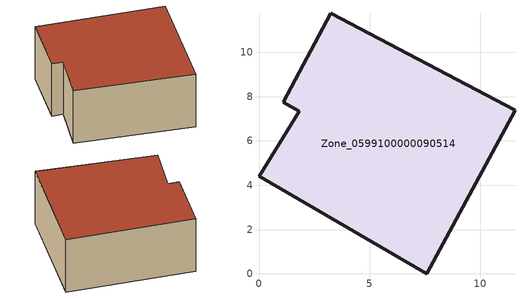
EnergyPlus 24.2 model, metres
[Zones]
Zone_0599100000090514
 floor ground (C_G): 11.56,7.4 7.58,0 0,4.4 1.82,7.35 1.1,7.75 3.25,11.77 z0.14
 wall outside (C_F): 7.58,0 11.56,7.4 3.25,11.77 1.1,7.75 1.82,7.35 0,4.4 7.58,0 z0.14:4.63
 roof outside (C_R): 0,4.4 7.58,0 11.56,7.4 3.25,11.77 1.1,7.75 1.82,7.35 z4.63
[BUILDING]
Pand.0599100000090514: North Axis=0; Terrain=City; Loads Convergence Tolerance Value=0.04; Temperature Convergence Tolerance Value=0.4; Solar Distribution=FullExterior; Maximum Number of Warmup Days=25; Minimum Number of Warmup Days=1
[Site:Location]
Rotterdam.The.Hague.AP_ZH_NLD Design_Conditions: Latitude=51.96; Longitude=4.45; Time Zone=1; Elevation=-4.5
[SITE:GROUNDTEMPERATURE:BUILDINGSURFACE]
18, 18, 18, 18, 18, 18, 18, 18, 18, 18, 18, 18
[MATERIAL] Thermal Absorptance=0.9; Solar Absorptance=0.7; Visible Absorptance=0.7
Name | Roughness | Thickness | Conductivity | Density | Specific Heat
G.D.1965 | MediumSmooth | 0.15 | 1 | 540 | 1210
F.D.1965 | Rough | 0.3 | 0.857143 | 1920 | 840
R.D.1965 | MediumRough | 0.2 | 0.08 | 1500 | 1000
[CONSTRUCTION]
C_G: G.D.1965
C_F: F.D.1965
C_R: R.D.1965
[ZONE]
Zone_0599100000090514: Type=1; Multiplier=1; Ceiling Height=Autocalculate; Volume=Autocalculate; Floor Area=autocalculate; Part of Total Floor Area=Yes
[ZONEINFILTRATION:DESIGNFLOWRATE]
Infil_Zone_0599100000090514: Zone or ZoneList or Space or SpaceList=Zone_0599100000090514; Schedule=AlwaysOn; Design Flow Rate Calculation Method=Flow/Area; Flow Rate per Floor Area=0.0042; Constant Term Coefficient=1; Temperature Term Coefficient=0; Velocity Term Coefficient=0; Velocity Squared Term Coefficient=0
[HVACTEMPLATE:ZONE:IDEALLOADSAIRSYSTEM]
Zone_0599100000090514: Maximum Heating Supply Air Temperature=50; Minimum Cooling Supply Air Temperature=13; Maximum Heating Supply Air Humidity Ratio=0.0156; Minimum Cooling Supply Air Humidity Ratio=0.0077; Heating Limit=NoLimit; Cooling Limit=NoLimit; Dehumidification Control Type=ConstantSensibleHeatRatio; Cooling Sensible Heat Ratio=0.7; Dehumidification Setpoint=60; Humidification Control Type=None; Humidification Setpoint=30; Outdoor Air Method=None; Outdoor Air Flow Rate per Person=0.00944; Outdoor Air Flow Rate per Zone Floor Area=0; Outdoor Air Flow Rate per Zone=0; Demand Controlled Ventilation Type=None; Outdoor Air Economizer Type=NoEconomizer; Heat Recovery Type=None; Sensible Heat Recovery Effectiveness=0.7; Latent Heat Recovery Effectiveness=0.65
[ZONECONTROL:THERMOSTAT]
ThermostatControl_Zone_0599100000090514: Zone or ZoneList=Zone_0599100000090514; Control Type Schedule=DualSetpointControlType; Control 1=Thermostat_Zone_0599100000090514; Temperature Difference Between Cutout And Setpoint=0
[THERMOSTATSETPOINT:DUALSETPOINT]
Thermostat_Zone_0599100000090514: Heating Setpoint Temperature Schedule=HeatingSetpoint_Zone_0599100000090514; Cooling Setpoint Temperature Schedule=CoolingSetpoint_Zone_0599100000090514
[SCHEDULE:COMPACT]
HeatingSetpoint_Zone_0599100000090514: Through: 12/31, For: AllDays, Until: 24:00, 21
CoolingSetpoint_Zone_0599100000090514: Through: 12/31, For: AllDays, Until: 24:00, 24
DualSetpointControlType: Through: 12/31, For: AllDays, Until: 24:00, 4
AlwaysOn: Through: 12/31, For: AllDays, Until: 24:00, 1
